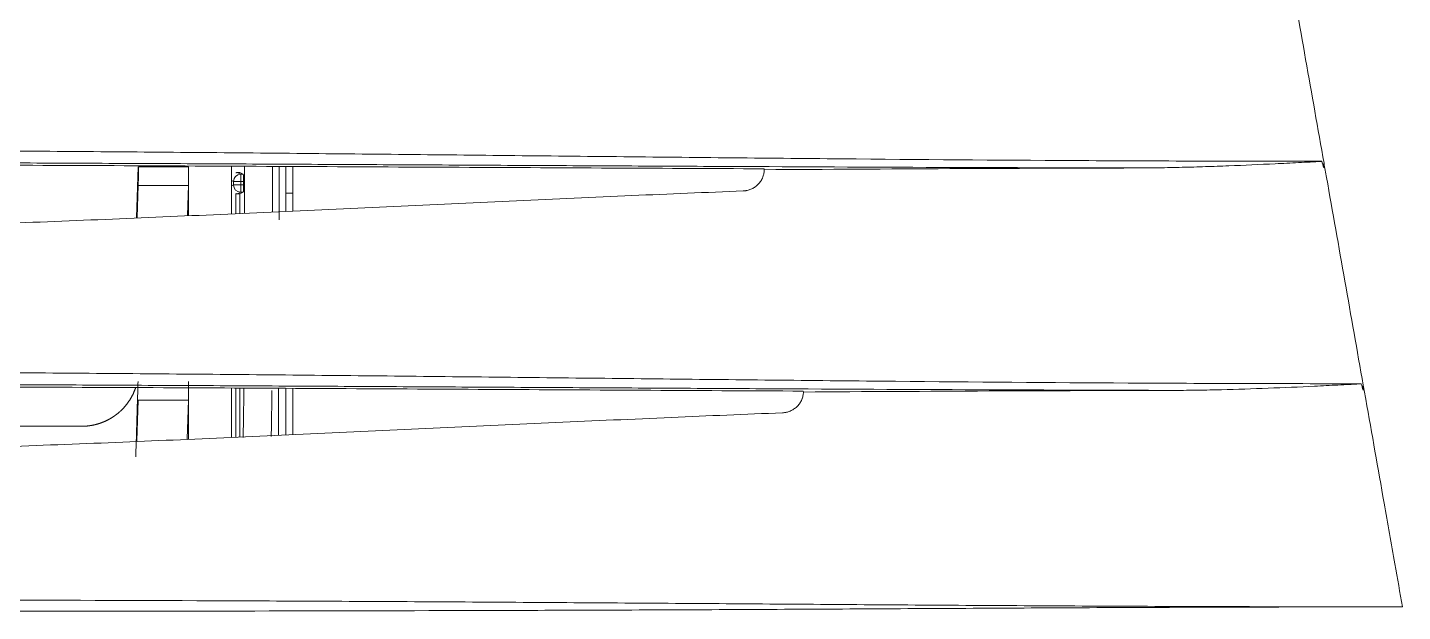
# Model space of a CAD drawing. Header units: inches. Extents: x 3778 to 56227, y -16914 to 35091.
# Drawn here: x 47542.5 to 47638.9, y -10992.7 to -10951.8 of the extents above; entities that cross this region are included whole.
import ezdxf

# ---------------------------------------------------------------- set-up
doc = ezdxf.new("R2010")
doc.units = ezdxf.units.IN
doc.header["$LTSCALE"] = 100
doc.header["$MEASUREMENT"] = 0
doc.layers.add('2-con', color=2, linetype='Continuous')
doc.layers.add('mark-B', color=2, linetype='Continuous', lineweight=20)

# ---------------------------------------------------------------- blocks, each defined once
blk = doc.blocks.new('무풍1way 일반')
at = {"layer": 'mark-B'}
for p, q in [((-424.707, -73.386), (-424.707, -69.379)), ((-424.612, -69.375), (-424.693, -72.082)), ((-421.178, -72.082), (-421.092, -69.231)), ((-432.025, -72.911), (-432.025, -69.679)), ((-432.025, -72.911), (-432.025, -69.679)), ((-431.523, -69.658), (-431.523, -72.914)), ((-431.523, -69.658), (-431.523, -72.914)), ((-431.019, -69.638), (-431.019, -72.917)), ((-431.019, -69.638), (-431.019, -72.917)), ((-428.315, -69.527), (-428.315, -72.931)), ((-428.014, -72.933), (-428.014, -69.515)), ((-427.719, -72.935), (-427.719, -69.503)), ((-258.563, -70.252), (-417.21, -70.252)), ((-424.693, -72.082), (-421.178, -72.082)), ((-431.054, -88.481), (-431.054, -84.74)), ((-431.054, -88.481), (-431.054, -84.74)), ((-432.025, -86.605), (-432.025, -85.356)), ((-432.025, -86.605), (-432.025, -85.356)), ((-431.523, -85.335), (-431.523, -86.605)), ((-431.523, -85.335), (-431.523, -86.605)), ((-430.593, -85.299), (-430.593, -88.485)), ((-428.625, -88.493), (-428.625, -85.217)), ((-428.315, -85.204), (-428.315, -86.562)), ((-428.014, -86.572), (-428.014, -85.192)), ((-427.719, -88.498), (-427.719, -85.181)), ((-424.707, -88.448), (-424.707, -85.056)), ((-424.63, -85.053), (-424.693, -87.144)), ((-421.178, -87.144), (-421.111, -84.908)), ((-421.165, -88.447), (-421.058, -84.906)), ((-431.523, -86.605), (-432.025, -86.605)), ((-432.025, -86.605), (-432.025, -88.476)), ((-431.523, -86.605), (-432.025, -86.605)), ((-432.025, -86.605), (-432.025, -88.476)), ((-431.523, -88.479), (-431.523, -86.605)), ((-431.523, -88.479), (-431.523, -86.605)), ((-428.315, -86.562), (-428.547, -86.677)), ((-428.363, -86.677), (-428.547, -86.677)), ((-428.127, -86.559), (-428.363, -86.677)), ((-428.363, -86.677), (-428.363, -87.179)), ((-428.555, -87.179), (-428.363, -87.179)), ((-428.555, -87.179), (-428.555, -87.427)), ((-428.363, -87.427), (-428.555, -87.427)), ((-428.363, -87.179), (-427.861, -87.179)), ((-428.363, -87.179), (-428.363, -87.427)), ((-427.861, -87.427), (-428.363, -87.427)), ((-428.363, -87.427), (-428.363, -87.929)), ((-427.719, -87.108), (-427.861, -87.179)), ((-427.861, -87.179), (-427.861, -87.427)), ((-427.861, -87.427), (-427.719, -87.498)), ((-424.693, -87.144), (-421.178, -87.144)), ((-428.547, -87.929), (-428.363, -87.929)), ((-428.547, -87.929), (-428.315, -88.045)), ((-428.363, -87.929), (-428.127, -88.047)), ((-424.707, -88.448), (-421.192, -88.448))]:
    blk.add_line(p, q, dxfattribs=at)
for centre, major_axis, ratio, start_param, end_param in [((-428.363, -87.179), (0.225, -0.449), 0.99981, 1.107255, 2.677899), ((-428.363, -87.427), (-0.225, -0.449), 0.99981, 0.463693, 2.034337), ((-424.68, -88.448), (0, -1.506), 0.017455, 3.665191, 4.712389), ((-421.165, -88.448), (0, -1.506), 0.017455, 3.665191, 4.712389)]:
    blk.add_ellipse(centre, major_axis=major_axis, ratio=ratio, start_param=start_param, end_param=end_param, dxfattribs=at)
for points, degree, knots in [([(-509.845, -57.582), (-508.483, -57.582), (-507.121, -57.581), (-504.396, -57.578), (-503.034, -57.576), (-500.311, -57.57), (-498.949, -57.567), (-496.226, -57.559), (-494.865, -57.554), (-492.143, -57.544), (-490.783, -57.538), (-488.062, -57.526), (-486.702, -57.519), (-482.622, -57.498), (-479.904, -57.483), (-474.469, -57.453), (-471.753, -57.438), (-466.323, -57.409), (-463.608, -57.395), (-458.18, -57.371), (-455.467, -57.36), (-450.041, -57.341), (-447.328, -57.332), (-439.189, -57.31), (-433.763, -57.299), (-422.906, -57.282), (-417.475, -57.276), (-409.321, -57.268), (-406.602, -57.266), (-402.522, -57.263), (-401.161, -57.263), (-398.44, -57.261), (-397.079, -57.26), (-392.997, -57.259), (-390.274, -57.258), (-386.189, -57.257), (-384.147, -57.257), (-381.763, -57.257), (-380.741, -57.257), (-380.06, -57.257), (-379.72, -57.257), (-379.379, -57.257)], 3, [0, 0, 0, 0, 0.03125, 0.03125, 0.0625, 0.0625, 0.09375, 0.09375, 0.125, 0.125, 0.15625, 0.15625, 0.1875, 0.1875, 0.25, 0.25, 0.3125, 0.3125, 0.375, 0.375, 0.4375, 0.4375, 0.5, 0.5, 0.625, 0.625, 0.75, 0.75, 0.8125, 0.8125, 0.84375, 0.84375, 0.875, 0.875, 0.9375, 0.9375, 0.96875, 0.984375, 0.992188, 0.992188, 1, 1, 1, 1]), ([(-379.379, -58.094), (-382.104, -58.094), (-384.828, -58.093), (-390.275, -58.09), (-392.998, -58.087), (-397.081, -58.083), (-398.442, -58.081), (-401.163, -58.077), (-402.524, -58.075), (-406.605, -58.068), (-409.324, -58.062), (-417.478, -58.043), (-422.909, -58.025), (-431.052, -57.992), (-433.766, -57.98), (-439.192, -57.952), (-441.905, -57.937), (-447.33, -57.905), (-450.043, -57.888), (-455.469, -57.852), (-458.182, -57.833), (-463.609, -57.795), (-466.323, -57.775), (-471.752, -57.738), (-474.468, -57.719), (-479.902, -57.684), (-482.62, -57.668), (-486.7, -57.646), (-488.06, -57.639), (-490.781, -57.626), (-493.502, -57.615), (-496.225, -57.605), (-498.948, -57.597), (-500.31, -57.594), (-503.034, -57.588), (-504.396, -57.586), (-506.439, -57.584), (-507.461, -57.583), (-508.483, -57.582), (-508.994, -57.582), (-509.164, -57.582), (-509.505, -57.582), (-509.675, -57.582), (-509.845, -57.582)], 3, [0, 0, 0, 0, 0.0625, 0.0625, 0.125, 0.125, 0.15625, 0.15625, 0.1875, 0.1875, 0.25, 0.25, 0.375, 0.375, 0.4375, 0.4375, 0.5, 0.5, 0.5625, 0.5625, 0.625, 0.625, 0.6875, 0.6875, 0.75, 0.75, 0.8125, 0.8125, 0.84375, 0.84375, 0.875, 0.90625, 0.90625, 0.9375, 0.9375, 0.96875, 0.96875, 0.984375, 0.992187, 0.992187, 0.996094, 0.996094, 1, 1, 1, 1]), ([(-509.313, -60.592), (-509.061, -62.015), (-508.38, -65.865), (-507.699, -69.715), (-507.27, -72.142)], 3, [0, 0, 0, 0, 0.369677, 1, 1, 1, 1]), ([(-377.457, -68.125), (-382.878, -68.125), (-393.721, -68.251), (-409.959, -68.722), (-426.17, -69.381), (-442.363, -70.134), (-455.757, -70.756), (-463.76, -71.094), (-466.361, -71.198)], 3, [0, 0, 0, 0, 0.182438, 0.364876, 0.547314, 0.729752, 0.91219, 1, 1, 1, 1]), ([(-547.103, -68.744), (-545.452, -78.159), (-543.8, -87.574), (-540.495, -106.405), (-538.843, -115.821), (-535.536, -134.653), (-533.883, -144.069), (-530.575, -162.903), (-528.921, -172.319), (-523.956, -200.571), (-520.646, -219.406), (-515.677, -247.659), (-514.02, -257.077), (-511.535, -271.205), (-510.706, -275.914), (-509.463, -282.978), (-509.049, -285.332), (-508.22, -290.042), (-507.806, -292.396), (-507.391, -294.751)], 3, [0, 0, 0, 0, 0.125, 0.125, 0.25, 0.25, 0.375, 0.375, 0.5, 0.5, 0.75, 0.75, 0.875, 0.875, 0.9375, 0.9375, 0.96875, 0.96875, 1, 1, 1, 1]), ([(-547.103, -68.744), (-545.452, -78.159), (-543.8, -87.574), (-540.495, -106.405), (-538.843, -115.821), (-535.536, -134.653), (-533.883, -144.069), (-530.575, -162.903), (-528.921, -172.319), (-523.956, -200.571), (-520.646, -219.406), (-515.677, -247.659), (-514.02, -257.077), (-511.535, -271.205), (-510.706, -275.914), (-509.463, -282.978), (-509.049, -285.332), (-508.22, -290.042), (-507.806, -292.396), (-507.391, -294.751)], 3, [0, 0, 0, 0, 0.125, 0.125, 0.25, 0.25, 0.375, 0.375, 0.5, 0.5, 0.75, 0.75, 0.875, 0.875, 0.9375, 0.9375, 0.96875, 0.96875, 1, 1, 1, 1]), ([(-506.168, -252.885), (-507.106, -247.71), (-509.735, -233.164), (-514.015, -209.239), (-518.986, -181.108), (-523.904, -152.97), (-528.766, -124.824), (-533.565, -96.669), (-536.717, -77.892), (-538.289, -68.503)], 3, [0, 0, 0, 0, 0.084285, 0.236904, 0.389524, 0.542143, 0.694762, 0.847381, 1, 1, 1, 1]), ([(-430.554, -72.769), (-430.551, -72.515), (-430.533, -71.019), (-430.511, -69.747), (-430.507, -69.532)], 2, [0, 0, 0, 0.141392, 0.848356, 1, 1, 1]), ([(-428.587, -72.903), (-428.585, -72.725), (-428.583, -72.548), (-428.576, -71.946), (-428.571, -71.531), (-428.562, -70.93), (-428.559, -70.734), (-428.555, -70.444), (-428.552, -70.301), (-428.55, -70.137), (-428.548, -70.056), (-428.547, -70.015), (-428.547, -69.995), (-428.547, -69.985), (-428.547, -69.98), (-428.547, -69.977), (-428.547, -69.976), (-428.547, -69.975), (-428.547, -69.975), (-428.547, -69.975), (-428.547, -69.975), (-428.544, -69.805), (-428.54, -69.632), (-428.537, -69.457)], 3, [0, 0, 0, 0, 0.130511, 0.130511, 0.44883, 0.44883, 0.607989, 0.607989, 0.687569, 0.727359, 0.747254, 0.757201, 0.762175, 0.764662, 0.765905, 0.766527, 0.766838, 0.766993, 0.767071, 0.767071, 0.767149, 0.767149, 1, 1, 1, 1]), ([(-417.21, -70.252), (-417.22, -70.252), (-417.241, -70.252), (-417.272, -70.253), (-417.303, -70.253), (-417.333, -70.254), (-417.364, -70.255), (-417.395, -70.256), (-417.426, -70.258), (-417.457, -70.26), (-417.487, -70.262), (-417.518, -70.264), (-417.549, -70.266), (-417.579, -70.269), (-417.61, -70.272), (-417.64, -70.275), (-417.671, -70.279), (-417.701, -70.282), (-417.731, -70.286), (-417.761, -70.29), (-417.792, -70.294), (-417.822, -70.299), (-417.852, -70.304), (-417.882, -70.309), (-417.912, -70.314), (-417.941, -70.319), (-417.971, -70.325), (-418.001, -70.331), (-418.03, -70.337), (-418.06, -70.343), (-418.089, -70.35), (-418.119, -70.356), (-418.148, -70.363), (-418.177, -70.37), (-418.206, -70.378), (-418.235, -70.385), (-418.264, -70.393), (-418.293, -70.401), (-418.322, -70.409), (-418.351, -70.417), (-418.379, -70.426), (-418.408, -70.435), (-418.436, -70.444), (-418.464, -70.453), (-418.492, -70.462), (-418.521, -70.472), (-418.549, -70.482), (-418.576, -70.492), (-418.604, -70.502), (-418.632, -70.512), (-418.659, -70.523), (-418.687, -70.533), (-418.714, -70.544), (-418.742, -70.556), (-418.769, -70.567), (-418.796, -70.578), (-418.823, -70.59), (-418.849, -70.602), (-418.876, -70.614), (-418.903, -70.626), (-418.929, -70.639), (-418.955, -70.651), (-418.982, -70.664), (-419.008, -70.677), (-419.034, -70.69), (-419.059, -70.703), (-419.085, -70.717), (-419.111, -70.731), (-419.136, -70.744), (-419.162, -70.758), (-419.187, -70.773), (-419.212, -70.787), (-419.237, -70.801), (-419.262, -70.816), (-419.286, -70.831), (-419.311, -70.846), (-419.335, -70.861), (-419.36, -70.876), (-419.384, -70.892), (-419.408, -70.907), (-419.432, -70.923), (-419.455, -70.939), (-419.479, -70.955), (-419.502, -70.971), (-419.526, -70.988), (-419.549, -71.004), (-419.572, -71.021), (-419.595, -71.038), (-419.617, -71.055), (-419.64, -71.072), (-419.662, -71.089), (-419.685, -71.106), (-419.707, -71.124), (-419.729, -71.142), (-419.751, -71.159), (-419.772, -71.177), (-419.794, -71.195), (-419.815, -71.214), (-419.837, -71.232), (-419.858, -71.25), (-419.879, -71.269), (-419.9, -71.288), (-419.92, -71.307), (-419.941, -71.326), (-419.961, -71.345), (-419.981, -71.364), (-420.001, -71.383), (-420.021, -71.403), (-420.046, -71.428), (-420.077, -71.459), (-420.112, -71.496), (-420.148, -71.533), (-420.182, -71.571), (-420.217, -71.61), (-420.251, -71.649), (-420.284, -71.689), (-420.317, -71.729), (-420.35, -71.769), (-420.382, -71.811), (-420.413, -71.852), (-420.444, -71.894), (-420.475, -71.937), (-420.505, -71.98), (-420.535, -72.024), (-420.564, -72.068), (-420.592, -72.112), (-420.62, -72.157), (-420.648, -72.203), (-420.675, -72.249), (-420.701, -72.295), (-420.727, -72.342), (-420.752, -72.389), (-420.777, -72.436), (-420.801, -72.485), (-420.824, -72.533), (-420.847, -72.582), (-420.869, -72.631), (-420.891, -72.681), (-420.911, -72.731), (-420.932, -72.781), (-420.951, -72.832), (-420.97, -72.883), (-420.985, -72.925), (-420.994, -72.949), (-420.996, -72.957)], 3, [0, 0, 0, 0, 0.006246, 0.012486, 0.018719, 0.024946, 0.031167, 0.037381, 0.043589, 0.049791, 0.055986, 0.062175, 0.068358, 0.074534, 0.080704, 0.086867, 0.093024, 0.099175, 0.10532, 0.111458, 0.11759, 0.123716, 0.129835, 0.135948, 0.142055, 0.148155, 0.154249, 0.160337, 0.166418, 0.172494, 0.178563, 0.184625, 0.190682, 0.196732, 0.202776, 0.208813, 0.214844, 0.22087, 0.226888, 0.232901, 0.238907, 0.244907, 0.250901, 0.256889, 0.26287, 0.268845, 0.274814, 0.280777, 0.286734, 0.292684, 0.298628, 0.304566, 0.310497, 0.316423, 0.322342, 0.328255, 0.334162, 0.340063, 0.345958, 0.351846, 0.357728, 0.363604, 0.369474, 0.375338, 0.381195, 0.387047, 0.392892, 0.398731, 0.404564, 0.410391, 0.416212, 0.422027, 0.427835, 0.433637, 0.439434, 0.445224, 0.451008, 0.456786, 0.462558, 0.468323, 0.474083, 0.479837, 0.485584, 0.491326, 0.497061, 0.50279, 0.508514, 0.514231, 0.519942, 0.525647, 0.531346, 0.537039, 0.542726, 0.548407, 0.554082, 0.559751, 0.565414, 0.571071, 0.576721, 0.582366, 0.588005, 0.593638, 0.599265, 0.604886, 0.610501, 0.616109, 0.621712, 0.627309, 0.6329, 0.643219, 0.653558, 0.663917, 0.674297, 0.684697, 0.695117, 0.705558, 0.71602, 0.726502, 0.737004, 0.747527, 0.758071, 0.768636, 0.779221, 0.789826, 0.800453, 0.8111, 0.821768, 0.832457, 0.843166, 0.853897, 0.864648, 0.87542, 0.886213, 0.897027, 0.907862, 0.918718, 0.929595, 0.940493, 0.951412, 0.962353, 0.973314, 0.984297, 0.9953, 1, 1, 1, 1]), ([(-467.827, -72.584), (-467.82, -72.493), (-467.805, -72.404), (-467.769, -72.273), (-467.756, -72.229), (-467.732, -72.165), (-467.723, -72.144), (-467.705, -72.102), (-467.696, -72.081), (-467.646, -71.977), (-467.599, -71.899), (-467.518, -71.789), (-467.49, -71.753), (-467.444, -71.701), (-467.428, -71.684), (-467.396, -71.65), (-467.379, -71.634), (-467.296, -71.555), (-467.223, -71.498), (-467.107, -71.423), (-467.067, -71.399), (-466.985, -71.356), (-466.943, -71.336), (-466.815, -71.282), (-466.728, -71.254), (-466.615, -71.229), (-466.592, -71.224), (-466.546, -71.216), (-466.523, -71.213), (-466.454, -71.204), (-466.407, -71.2), (-466.361, -71.198)], 3, [0, 0, 0, 0, 0.125, 0.125, 0.1875, 0.1875, 0.21875, 0.21875, 0.25, 0.25, 0.375, 0.375, 0.4375, 0.4375, 0.46875, 0.46875, 0.5, 0.5, 0.625, 0.625, 0.6875, 0.6875, 0.75, 0.75, 0.875, 0.875, 0.90625, 0.90625, 0.9375, 0.9375, 1, 1, 1, 1]), ([(-507.092, -73.146), (-506.663, -75.573), (-505.805, -80.426), (-504.946, -85.279), (-504.517, -87.706)], 3, [0, 0, 0, 0, 0.499999, 1, 1, 1, 1]), ([(-506.95, -73.237), (-506.95, -73.237), (-506.949, -73.236), (-506.949, -73.236), (-506.949, -73.236), (-506.948, -73.236), (-506.947, -73.236), (-506.946, -73.235), (-506.945, -73.235), (-506.942, -73.234), (-506.94, -73.234), (-506.933, -73.233), (-506.929, -73.233), (-506.916, -73.232), (-506.908, -73.231), (-506.882, -73.229), (-506.865, -73.228), (-506.814, -73.225), (-506.78, -73.223), (-506.678, -73.217), (-506.61, -73.213), (-506.406, -73.202), (-506.27, -73.195), (-505.862, -73.173), (-505.59, -73.159), (-504.773, -73.117), (-504.229, -73.09), (-502.595, -73.011), (-501.506, -72.963), (-499.328, -72.879), (-498.238, -72.843), (-496.604, -72.803), (-496.059, -72.792), (-494.97, -72.776), (-494.425, -72.771), (-493.88, -72.77)], 3, [0, 0, 0, 0, 0.000061, 0.000061, 0.000122, 0.000122, 0.000244, 0.000244, 0.000488, 0.000488, 0.000977, 0.000977, 0.001953, 0.001953, 0.003906, 0.003906, 0.007813, 0.007813, 0.015625, 0.015625, 0.03125, 0.03125, 0.0625, 0.0625, 0.125, 0.125, 0.25, 0.25, 0.5, 0.5, 0.75, 0.75, 0.875, 0.875, 1, 1, 1, 1]), ([(-376.395, -74.131), (-376.48, -74.131), (-376.565, -74.131), (-376.735, -74.131), (-376.991, -74.131), (-377.587, -74.131), (-378.779, -74.131), (-381.164, -74.129), (-383.207, -74.127), (-387.293, -74.12), (-390.017, -74.113), (-398.185, -74.087), (-403.628, -74.061), (-411.789, -74.01), (-414.509, -73.992), (-418.588, -73.961), (-419.948, -73.951), (-422.667, -73.929), (-424.026, -73.917), (-428.104, -73.882), (-430.821, -73.856), (-436.255, -73.803), (-438.972, -73.776), (-444.404, -73.719), (-447.121, -73.689), (-452.553, -73.63), (-455.269, -73.6), (-460.701, -73.542), (-463.418, -73.513), (-468.853, -73.457), (-471.57, -73.431), (-479.725, -73.357), (-485.164, -73.315), (-493.328, -73.271), (-496.051, -73.259), (-501.498, -73.243), (-504.223, -73.238), (-506.95, -73.237)], 3, [0, 0, 0, 0, 0.001953, 0.001953, 0.003906, 0.007812, 0.015625, 0.03125, 0.0625, 0.0625, 0.125, 0.125, 0.25, 0.25, 0.3125, 0.3125, 0.34375, 0.34375, 0.375, 0.375, 0.4375, 0.4375, 0.5, 0.5, 0.5625, 0.5625, 0.625, 0.625, 0.6875, 0.6875, 0.75, 0.75, 0.875, 0.875, 0.9375, 0.9375, 1, 1, 1, 1]), ([(-467.832, -72.654), (-472.167, -72.683), (-476.505, -72.707), (-483.017, -72.736), (-485.189, -72.744), (-489.533, -72.759), (-491.706, -72.765), (-493.88, -72.77)], 3, [0, 0, 0, 0, 0.5, 0.5, 0.75, 0.75, 1, 1, 1, 1]), ([(-493.88, -72.77), (-488.977, -72.781), (-484.078, -72.798), (-474.287, -72.839), (-469.394, -72.863), (-462.058, -72.902), (-459.613, -72.916), (-454.723, -72.943), (-452.279, -72.957), (-447.39, -72.985), (-444.946, -72.999), (-440.057, -73.027), (-435.168, -73.054), (-430.277, -73.081), (-425.386, -73.106), (-422.939, -73.118), (-418.045, -73.142), (-415.598, -73.153), (-410.702, -73.173), (-408.254, -73.183), (-400.908, -73.209), (-396.008, -73.223), (-388.656, -73.237), (-386.205, -73.241), (-381.301, -73.246), (-378.848, -73.247), (-376.395, -73.247)], 3, [0, 0, 0, 0, 0.125, 0.125, 0.25, 0.25, 0.3125, 0.3125, 0.375, 0.375, 0.4375, 0.4375, 0.5, 0.5625, 0.5625, 0.625, 0.625, 0.6875, 0.6875, 0.75, 0.75, 0.875, 0.875, 0.9375, 0.9375, 1, 1, 1, 1]), ([(-376.581, -73.081), (-378.486, -73.081), (-380.39, -73.08), (-383.247, -73.078), (-384.2, -73.077), (-386.104, -73.075), (-387.056, -73.074), (-391.816, -73.067), (-395.622, -73.058), (-403.231, -73.037), (-407.034, -73.024), (-414.638, -72.995), (-418.438, -72.978), (-426.037, -72.943), (-429.836, -72.924), (-437.432, -72.884), (-441.229, -72.863), (-448.823, -72.821), (-452.619, -72.8), (-460.214, -72.759), (-464.012, -72.739), (-467.811, -72.721)], 3, [0, 0, 0, 0, 0.0625, 0.0625, 0.09375, 0.09375, 0.125, 0.125, 0.25, 0.25, 0.375, 0.375, 0.5, 0.5, 0.625, 0.625, 0.75, 0.75, 0.875, 0.875, 1, 1, 1, 1]), ([(-374.704, -83.689), (-380.127, -83.689), (-390.972, -83.815), (-407.212, -84.286), (-423.421, -84.945), (-439.611, -85.698), (-453.003, -86.32), (-461.005, -86.658), (-463.608, -86.762)], 3, [0, 0, 0, 0, 0.182428, 0.364856, 0.547284, 0.729713, 0.912141, 1, 1, 1, 1]), ([(-465.076, -88.15), (-465.069, -88.059), (-465.053, -87.969), (-465.018, -87.838), (-465.004, -87.795), (-464.98, -87.73), (-464.972, -87.709), (-464.954, -87.667), (-464.944, -87.646), (-464.895, -87.542), (-464.848, -87.464), (-464.766, -87.353), (-464.738, -87.317), (-464.692, -87.265), (-464.676, -87.248), (-464.644, -87.215), (-464.627, -87.198), (-464.543, -87.119), (-464.471, -87.062), (-464.355, -86.987), (-464.314, -86.963), (-464.232, -86.92), (-464.19, -86.9), (-464.062, -86.846), (-463.974, -86.818), (-463.861, -86.793), (-463.838, -86.788), (-463.792, -86.78), (-463.769, -86.777), (-463.7, -86.768), (-463.654, -86.764), (-463.608, -86.762)], 3, [0, 0, 0, 0, 0.125, 0.125, 0.1875, 0.1875, 0.21875, 0.21875, 0.25, 0.25, 0.375, 0.375, 0.4375, 0.4375, 0.46875, 0.46875, 0.5, 0.5, 0.625, 0.625, 0.6875, 0.6875, 0.75, 0.75, 0.875, 0.875, 0.90625, 0.90625, 0.9375, 0.9375, 1, 1, 1, 1]), ([(-428.546, -86.677), (-428.547, -86.677), (-428.547, -86.677), (-428.547, -86.678), (-428.547, -86.679), (-428.547, -86.68), (-428.547, -86.681), (-428.548, -86.682), (-428.548, -86.684), (-428.548, -86.685), (-428.548, -86.687), (-428.548, -86.689), (-428.548, -86.692), (-428.549, -86.694), (-428.549, -86.697), (-428.549, -86.699), (-428.549, -86.702), (-428.549, -86.705), (-428.549, -86.708), (-428.55, -86.712), (-428.55, -86.715), (-428.55, -86.718), (-428.55, -86.722), (-428.55, -86.726), (-428.55, -86.729), (-428.55, -86.733), (-428.551, -86.737), (-428.551, -86.741), (-428.551, -86.745), (-428.551, -86.749), (-428.551, -86.753), (-428.551, -86.758), (-428.551, -86.762), (-428.551, -86.766), (-428.552, -86.77), (-428.552, -86.774), (-428.552, -86.779), (-428.552, -86.783), (-428.552, -86.787), (-428.552, -86.792), (-428.552, -86.796), (-428.552, -86.8), (-428.552, -86.805), (-428.552, -86.809), (-428.552, -86.813), (-428.553, -86.817), (-428.553, -86.822), (-428.553, -86.83), (-428.553, -86.843), (-428.553, -86.862), (-428.554, -86.881), (-428.554, -86.9), (-428.554, -86.92), (-428.554, -86.94), (-428.554, -86.961), (-428.555, -86.982), (-428.555, -87.004), (-428.555, -87.025), (-428.555, -87.047), (-428.555, -87.069), (-428.555, -87.091), (-428.555, -87.113), (-428.555, -87.135), (-428.555, -87.157), (-428.555, -87.172), (-428.555, -87.179)], 3, [0, 0, 0, 0, 0.014183, 0.028219, 0.042108, 0.055849, 0.069444, 0.082891, 0.09619, 0.109343, 0.122348, 0.135206, 0.147917, 0.160481, 0.172897, 0.185166, 0.197288, 0.209263, 0.22109, 0.23277, 0.244303, 0.255689, 0.266927, 0.278018, 0.288962, 0.299759, 0.310409, 0.320911, 0.331266, 0.341473, 0.351534, 0.361447, 0.371213, 0.380832, 0.390304, 0.399628, 0.408805, 0.417835, 0.426717, 0.435453, 0.444041, 0.452482, 0.460775, 0.468922, 0.476921, 0.484773, 0.492478, 0.500035, 0.530939, 0.561655, 0.592185, 0.622529, 0.652685, 0.682655, 0.712438, 0.742034, 0.771443, 0.800666, 0.829702, 0.858552, 0.887215, 0.915691, 0.943981, 0.972084, 1, 1, 1, 1]), ([(-428.315, -86.562), (-428.315, -86.561), (-428.31, -86.561), (-428.292, -86.561), (-428.279, -86.561), (-428.246, -86.56), (-428.225, -86.56), (-428.18, -86.56), (-428.154, -86.559), (-428.127, -86.559)], 3, [0, 0, 0, 0, 0.25, 0.25, 0.5, 0.5, 0.75, 0.75, 1, 1, 1, 1]), ([(-428.127, -86.559), (-428.125, -86.559), (-428.12, -86.559), (-428.113, -86.559), (-428.106, -86.56), (-428.098, -86.561), (-428.089, -86.561), (-428.08, -86.562), (-428.07, -86.564), (-428.057, -86.566), (-428.043, -86.568), (-428.028, -86.57), (-428.019, -86.571), (-428.014, -86.572)], 3, [0, 0, 0, 0, 0.060365, 0.124378, 0.192073, 0.263482, 0.338628, 0.417534, 0.500218, 0.625066, 0.749977, 0.874955, 1, 1, 1, 1]), ([(-428.555, -87.427), (-428.555, -87.431), (-428.555, -87.438), (-428.555, -87.449), (-428.555, -87.459), (-428.555, -87.47), (-428.555, -87.481), (-428.555, -87.491), (-428.555, -87.502), (-428.555, -87.513), (-428.555, -87.523), (-428.555, -87.534), (-428.555, -87.545), (-428.555, -87.555), (-428.555, -87.566), (-428.555, -87.577), (-428.555, -87.587), (-428.555, -87.598), (-428.555, -87.608), (-428.555, -87.619), (-428.554, -87.629), (-428.554, -87.639), (-428.554, -87.649), (-428.554, -87.66), (-428.554, -87.67), (-428.554, -87.68), (-428.554, -87.689), (-428.554, -87.699), (-428.554, -87.709), (-428.554, -87.718), (-428.553, -87.728), (-428.553, -87.737), (-428.553, -87.746), (-428.553, -87.755), (-428.553, -87.764), (-428.553, -87.772), (-428.553, -87.781), (-428.553, -87.79), (-428.552, -87.799), (-428.552, -87.808), (-428.552, -87.817), (-428.552, -87.826), (-428.552, -87.835), (-428.551, -87.843), (-428.551, -87.852), (-428.551, -87.861), (-428.551, -87.869), (-428.55, -87.877), (-428.55, -87.885), (-428.55, -87.892), (-428.549, -87.899), (-428.549, -87.906), (-428.549, -87.911), (-428.548, -87.916), (-428.548, -87.921), (-428.548, -87.924), (-428.547, -87.927), (-428.547, -87.929), (-428.547, -87.929), (-428.546, -87.929)], 3, [0, 0, 0, 0, 0.013534, 0.027113, 0.040736, 0.054403, 0.068114, 0.081869, 0.095669, 0.109512, 0.1234, 0.137332, 0.151308, 0.165329, 0.179393, 0.193502, 0.207655, 0.221852, 0.236093, 0.250379, 0.264708, 0.279082, 0.2935, 0.307962, 0.322469, 0.337019, 0.351614, 0.366253, 0.380936, 0.395664, 0.410435, 0.425251, 0.440111, 0.455015, 0.469964, 0.484956, 0.499993, 0.515958, 0.532567, 0.54982, 0.567717, 0.586258, 0.605443, 0.625272, 0.645746, 0.666863, 0.688625, 0.71103, 0.73408, 0.757774, 0.782112, 0.807094, 0.83272, 0.85899, 0.885904, 0.913462, 0.941664, 0.97051, 1, 1, 1, 1]), ([(-504.34, -88.71), (-503.91, -91.137), (-503.052, -95.99), (-502.194, -100.843), (-501.764, -103.27)], 3, [0, 0, 0, 0, 0.5, 1, 1, 1, 1]), ([(-504.185, -88.841), (-504.185, -88.84), (-504.185, -88.84), (-504.185, -88.84), (-504.184, -88.84), (-504.184, -88.839), (-504.183, -88.839), (-504.182, -88.839), (-504.181, -88.839), (-504.178, -88.838), (-504.175, -88.838), (-504.169, -88.837), (-504.165, -88.836), (-504.152, -88.835), (-504.144, -88.834), (-504.118, -88.832), (-504.101, -88.831), (-504.05, -88.828), (-504.016, -88.826), (-503.914, -88.82), (-503.846, -88.816), (-503.642, -88.805), (-503.506, -88.798), (-503.098, -88.776), (-502.826, -88.762), (-502.01, -88.72), (-501.466, -88.693), (-499.833, -88.614), (-498.745, -88.566), (-497.112, -88.502), (-496.567, -88.483), (-495.478, -88.448), (-494.934, -88.432), (-493.845, -88.405), (-493.301, -88.395), (-492.212, -88.378), (-491.667, -88.373), (-491.123, -88.372)], 3, [0, 0, 0, 0, 0.000061, 0.000061, 0.000122, 0.000122, 0.000244, 0.000244, 0.000488, 0.000488, 0.000977, 0.000977, 0.001953, 0.001953, 0.003906, 0.003906, 0.007812, 0.007812, 0.015625, 0.015625, 0.03125, 0.03125, 0.0625, 0.0625, 0.125, 0.125, 0.25, 0.25, 0.5, 0.5, 0.625, 0.625, 0.75, 0.75, 0.875, 0.875, 1, 1, 1, 1]), ([(-491.123, -88.372), (-488.949, -88.366), (-486.777, -88.36), (-482.434, -88.344), (-480.263, -88.335), (-473.753, -88.304), (-469.417, -88.278), (-465.083, -88.248)], 3, [0, 0, 0, 0, 0.25, 0.25, 0.5, 0.5, 1, 1, 1, 1]), ([(-491.123, -88.372), (-486.221, -88.382), (-481.323, -88.398), (-471.532, -88.436), (-466.64, -88.458), (-459.302, -88.494), (-456.857, -88.506), (-451.967, -88.532), (-449.522, -88.544), (-444.633, -88.57), (-442.188, -88.583), (-437.298, -88.609), (-432.408, -88.634), (-427.517, -88.659), (-422.625, -88.682), (-420.179, -88.693), (-415.285, -88.714), (-412.837, -88.725), (-407.942, -88.743), (-405.494, -88.752), (-398.148, -88.776), (-393.25, -88.789), (-385.899, -88.802), (-383.449, -88.805), (-378.546, -88.81), (-376.094, -88.811), (-373.642, -88.811)], 3, [0, 0, 0, 0, 0.125, 0.125, 0.25, 0.25, 0.3125, 0.3125, 0.375, 0.375, 0.4375, 0.4375, 0.5, 0.5625, 0.5625, 0.625, 0.625, 0.6875, 0.6875, 0.75, 0.75, 0.875, 0.875, 0.9375, 0.9375, 1, 1, 1, 1]), ([(-465.062, -88.315), (-461.263, -88.332), (-457.464, -88.35), (-449.868, -88.388), (-446.07, -88.407), (-438.475, -88.445), (-434.677, -88.464), (-427.08, -88.501), (-423.281, -88.519), (-415.681, -88.551), (-411.88, -88.566), (-404.276, -88.593), (-400.473, -88.605), (-392.864, -88.624), (-389.058, -88.632), (-383.347, -88.64), (-381.443, -88.642), (-377.636, -88.644), (-375.732, -88.645), (-373.828, -88.645)], 3, [0, 0, 0, 0, 0.125, 0.125, 0.25, 0.25, 0.375, 0.375, 0.5, 0.5, 0.625, 0.625, 0.75, 0.75, 0.875, 0.875, 0.9375, 0.9375, 1, 1, 1, 1]), ([(-428.127, -88.047), (-428.154, -88.047), (-428.18, -88.047), (-428.225, -88.047), (-428.246, -88.046), (-428.279, -88.046), (-428.292, -88.046), (-428.31, -88.045), (-428.315, -88.045), (-428.315, -88.045)], 3, [0, 0, 0, 0, 0.25, 0.25, 0.5, 0.5, 0.75, 0.75, 1, 1, 1, 1]), ([(-428.014, -88.035), (-428.017, -88.035), (-428.022, -88.036), (-428.03, -88.037), (-428.039, -88.038), (-428.047, -88.039), (-428.055, -88.04), (-428.063, -88.042), (-428.072, -88.043), (-428.083, -88.045), (-428.094, -88.046), (-428.105, -88.047), (-428.116, -88.047), (-428.123, -88.047), (-428.127, -88.047)], 3, [0, 0, 0, 0, 0.071251, 0.142546, 0.213886, 0.285274, 0.35671, 0.428197, 0.499737, 0.60017, 0.70031, 0.80026, 0.900123, 1, 1, 1, 1]), ([(-373.642, -89.695), (-373.727, -89.695), (-373.812, -89.695), (-373.982, -89.695), (-374.238, -89.695), (-374.834, -89.695), (-376.026, -89.695), (-378.409, -89.694), (-380.452, -89.691), (-384.537, -89.685), (-387.259, -89.678), (-395.426, -89.653), (-400.868, -89.629), (-409.028, -89.581), (-411.748, -89.563), (-417.186, -89.525), (-419.905, -89.504), (-425.342, -89.459), (-428.06, -89.434), (-433.494, -89.384), (-436.211, -89.357), (-441.644, -89.303), (-444.361, -89.274), (-449.794, -89.218), (-452.51, -89.189), (-457.943, -89.133), (-460.66, -89.105), (-466.095, -89.052), (-468.813, -89.027), (-476.967, -88.956), (-482.406, -88.916), (-490.569, -88.873), (-493.29, -88.862), (-498.736, -88.846), (-501.46, -88.841), (-504.185, -88.841)], 3, [0, 0, 0, 0, 0.001953, 0.001953, 0.003906, 0.007812, 0.015625, 0.03125, 0.0625, 0.0625, 0.125, 0.125, 0.25, 0.25, 0.3125, 0.3125, 0.375, 0.375, 0.4375, 0.4375, 0.5, 0.5, 0.5625, 0.5625, 0.625, 0.625, 0.6875, 0.6875, 0.75, 0.75, 0.875, 0.875, 0.9375, 0.9375, 1, 1, 1, 1])]:
    blk.add_open_spline(points, degree=degree, knots=knots, dxfattribs=at)
for points, degree in [([(-509.313, -60.592), (-509.49, -59.589), (-509.668, -58.585), (-509.845, -57.582)], 3), ([(-421.165, -73.385), (-421.006, -68.11)], 1), ([(-507.27, -72.142), (-507.211, -72.477), (-507.152, -72.811), (-507.092, -73.146)], 3), ([(-507.082, -72.786), (-507.085, -72.906), (-507.089, -73.026), (-507.092, -73.146)], 3), ([(-506.95, -73.237), (-506.993, -73.087), (-507.037, -72.936), (-507.082, -72.786)], 3), ([(-467.832, -72.654), (-467.83, -72.631), (-467.829, -72.607), (-467.827, -72.584)], 3), ([(-467.811, -72.721), (-467.818, -72.699), (-467.825, -72.676), (-467.832, -72.654)], 3), ([(-504.517, -87.706), (-504.458, -88.041), (-504.399, -88.375), (-504.34, -88.71)], 3), ([(-504.317, -88.389), (-504.325, -88.496), (-504.332, -88.603), (-504.339, -88.71)], 3), ([(-504.185, -88.841), (-504.229, -88.69), (-504.273, -88.539), (-504.317, -88.389)], 3), ([(-465.083, -88.248), (-465.081, -88.215), (-465.078, -88.183), (-465.076, -88.15)], 3), ([(-465.062, -88.315), (-465.069, -88.293), (-465.076, -88.27), (-465.083, -88.248)], 3)]:
    blk.add_open_spline(points, degree=degree, dxfattribs=at)
blk = doc.blocks.new('dpdjzjs')
at = {"layer": 'mark-B', "rotation": 180}
blk.add_blockref('무풍1way 일반', (183099.915, 90780.439), dxfattribs=at)

msp = doc.modelspace()

# ---------------------------------------------------------------- block references
at = {"layer": '2-con'}
msp.add_blockref('dpdjzjs', (-135970.865, -101830.442), dxfattribs=at)

doc.saveas('drawing.dxf')
